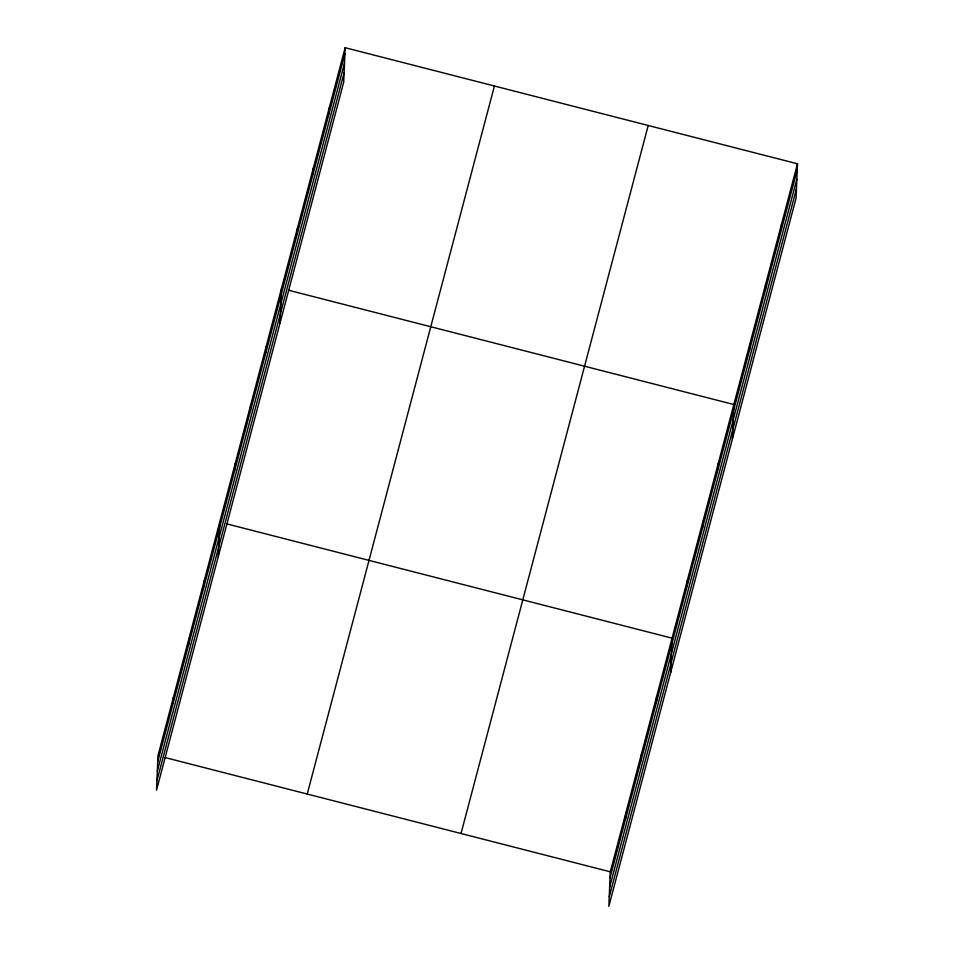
<?xml version="1.0" encoding="UTF-8"?>
<svg xmlns="http://www.w3.org/2000/svg" width="954" height="954" viewBox="0 0 954 954"><rect width="100%" height="100%" fill="white"/><g stroke="black" fill="none" stroke-linecap="round" stroke-linejoin="round"><path stroke-width="1.43" d="M173.151 703.325L173.401 697.314M188.594 644.916L188.856 638.906M204.037 586.495L204.299 580.497M218.287 556.564L219.742 522.077M234.934 469.678L235.185 463.668M250.377 411.257L250.628 405.259M265.82 352.849L266.071 346.839M280.071 322.917L281.513 288.43M297.171 234.255L297.421 228.244M313.079 174.069L313.329 168.071M328.987 113.884L329.249 107.885M345.157 47.7L343.714 82.187L156.516 790.21L157.959 755.735L345.157 47.7L797.484 163.79L796.041 198.265L608.843 906.3L610.286 871.813L797.484 163.79M625.478 819.414L625.729 813.404M640.921 760.994L641.171 754.996M656.364 702.585L656.614 696.575M670.614 672.653L672.057 638.166L226.849 523.901M687.25 585.756L687.512 579.758M702.693 527.347L702.955 521.337M718.135 468.939L718.398 462.928M732.386 438.995L733.841 404.52L288.621 290.255M749.498 350.345L749.749 344.334M765.406 290.159L765.657 284.149M781.314 229.974L781.564 223.975M157.708 761.733L344.907 53.71M157.315 771.13L344.513 63.107M156.909 780.813L344.108 72.79M307.236 794.038L494.422 86.003M461.02 833.51L648.219 125.475M610.035 877.823L797.234 169.788M609.642 887.22L796.84 179.185M609.236 896.903L796.435 188.868M165.066 757.559L610.286 871.813"/></g></svg>
